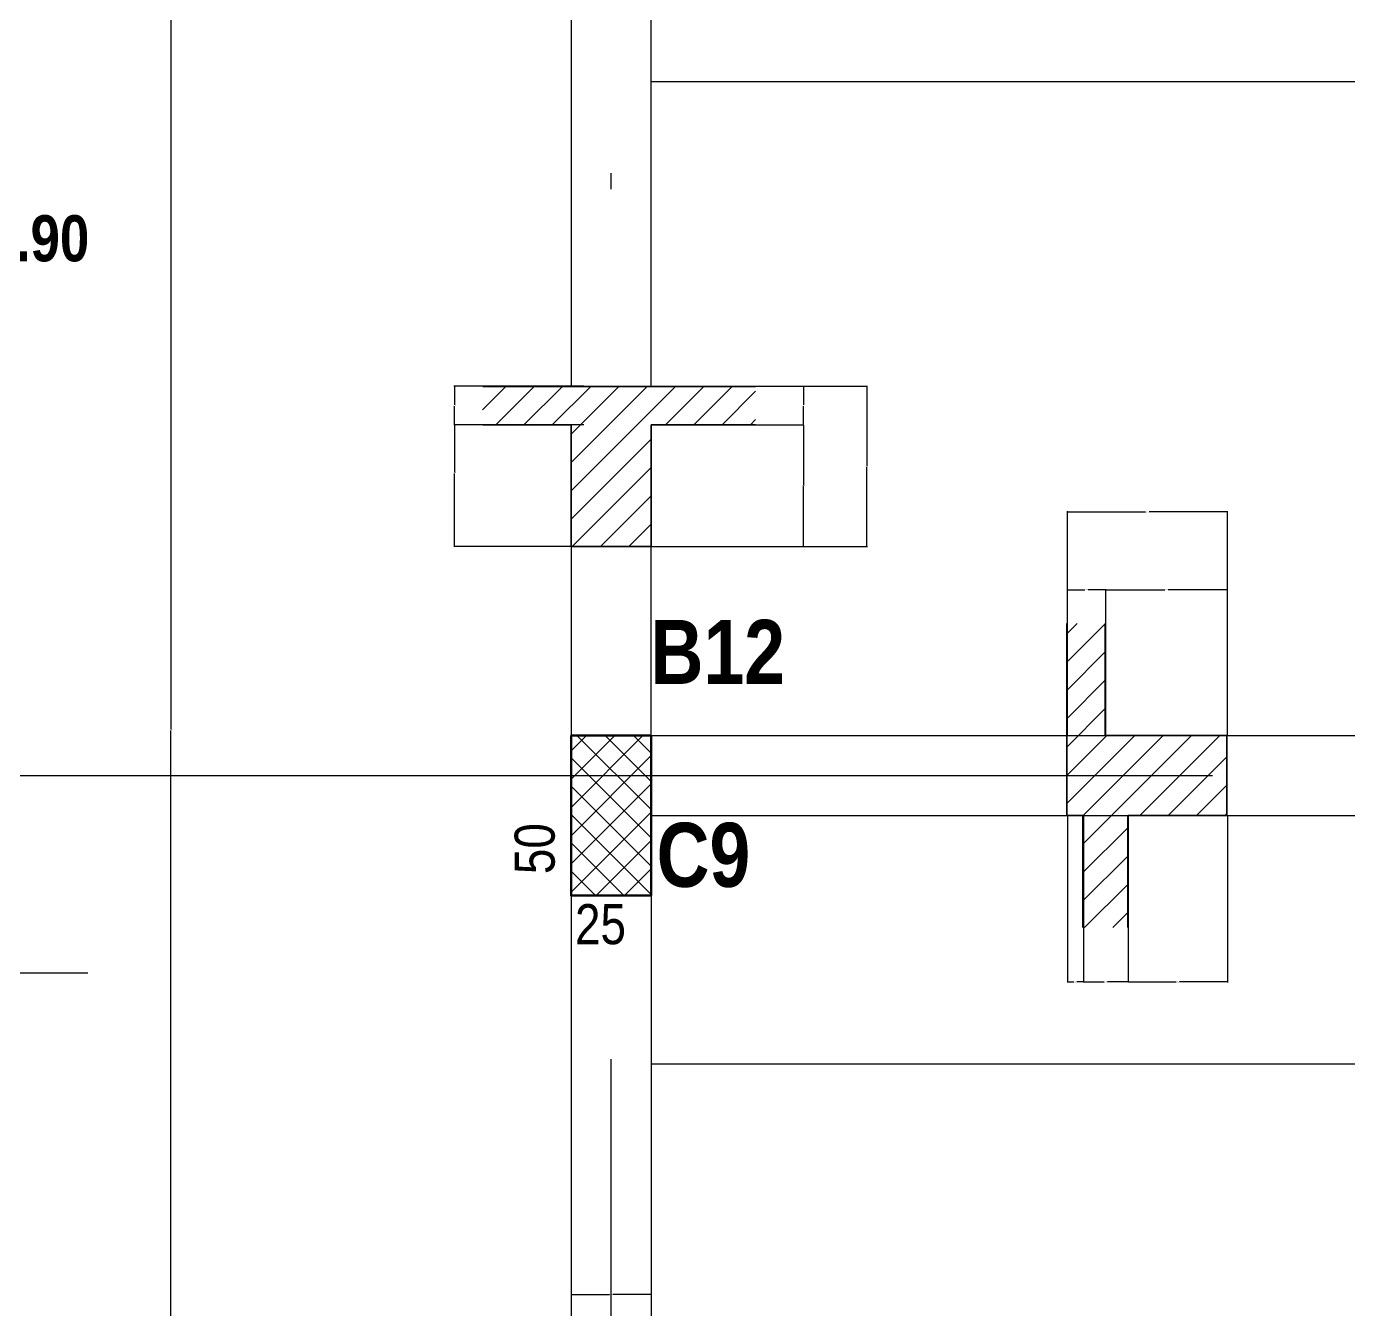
# Model space of a CAD drawing. Header units: millimetres. Extents: x 62 to 4126, y 148 to 2776.
# Drawn here: x 1782.8 to 2195.7, y 1011.4 to 1412 of the extents above; entities that cross this region are included whole.
import ezdxf

# ---------------------------------------------------------------- set-up
doc = ezdxf.new("R2010")
doc.units = ezdxf.units.MM
doc.linetypes.add('DASHDOT', pattern=[25.4, 12.7, -6.35, 0, -6.35])
doc.linetypes.add('Solid Line copy-002', pattern=[1150, 5, -278.333333, 595, -271.666667])
for name, color, linetype, lineweight in [('! Plochi sech', 210, 'Continuous', 25), ('!Armirovka', 210, 'Continuous', 35), ('!Column', 10, 'Continuous', 50), ('!Dimension', 70, 'Continuous', 25), ('!Hatch', 70, 'Continuous', 25), ('035', 30, 'Continuous', 30), ('Osi', 70, 'DASHDOT', 25)]:
    doc.layers.add(name, color=color, linetype=linetype, lineweight=lineweight)
doc.layers.add('text', color=7, linetype='Continuous')
doc.styles.add('GENERATED_STYLE_3', font='ARIALNB.TTF')
doc.styles.get("Standard").update_dxf_attribs({"font": 'arial.ttf'})
doc.dimstyles.get("Standard").update_dxf_attribs({"dimtxt": 2.5, "dimasz": 2.5, "dimexe": 1.25, "dimexo": 0.625, "dimtad": 1, "dimtxsty": 'Standard', "dimcen": 2.5, "dimazin": 3, "dimtfac": 1, "dimtmove": 0, "dimatfit": 3})

# ---------------------------------------------------------------- blocks, each defined once
blk = doc.blocks.new('*D2208')
at = {"layer": '!Dimension', "color": 0, "lineweight": -2}
for p, q in [((1827.84, 1515.66), (1827.73, 1515.66)), ((1827.91, 1515.48), (1827.91, 1192.59)), ((1827.91, 869.34), (1827.91, 1192.23)), ((1827.84, 869.16), (1827.73, 869.16))]:
    blk.add_line(p, q, dxfattribs=at)
at = {"layer": '!Dimension', "color": 0}
for points in [[(1827.94, 1515.48), (1827.88, 1515.48), (1827.91, 1515.66)], [(1827.88, 869.34), (1827.94, 869.34), (1827.91, 869.16)]]:
    blk.add_solid(points, dxfattribs=at)
at = {"layer": 'Defpoints', "color": 0}
for p in [(1827.91, 1515.66), (1827.91, 1515.66), (1827.91, 869.16)]:
    blk.add_point(p, dxfattribs=at)
at = {"layer": '!Dimension', "color": 0, "insert": (1827.91, 1192.41), "char_height": 0.18, "attachment_point": 5}
blk.add_mtext('\\A1;646.5000', dxfattribs=at)
blk = doc.blocks.new('*D2210')
at = {"layer": '!Dimension', "color": 0, "lineweight": -2}
for p, q in [((1952.91, 1141.1), (1952.91, 939.48)), ((1953.09, 939.66), (1964.87, 939.66)), ((1977.73, 939.66), (1965.94, 939.66)), ((1977.91, 939.6), (1977.91, 939.48))]:
    blk.add_line(p, q, dxfattribs=at)
at = {"layer": '!Dimension', "color": 0}
for points in [[(1953.09, 939.69), (1953.09, 939.63), (1952.91, 939.66)], [(1977.73, 939.63), (1977.73, 939.69), (1977.91, 939.66)]]:
    blk.add_solid(points, dxfattribs=at)
at = {"layer": 'Defpoints', "color": 0}
for p in [(1952.91, 1141.16), (1977.91, 939.66), (1977.91, 939.66)]:
    blk.add_point(p, dxfattribs=at)
at = {"layer": '!Dimension', "color": 0, "insert": (1965.41, 939.66), "char_height": 0.18, "attachment_point": 5}
blk.add_mtext('\\A1;25.0000', dxfattribs=at)
blk = doc.blocks.new('*D2238')
at = {"layer": '!Dimension', "color": 0, "lineweight": -2}
for p, q in [((1977.91, 1393.72), (1977.91, 1395.04)), ((1978.09, 1394.86), (2769.23, 1394.86)), ((3842.73, 1394.86), (2770.56, 1394.86)), ((3842.91, 1393.72), (3842.91, 1395.04))]:
    blk.add_line(p, q, dxfattribs=at)
at = {"layer": '!Dimension', "color": 0}
for points in [[(1978.09, 1394.89), (1978.09, 1394.83), (1977.91, 1394.86)], [(3842.73, 1394.83), (3842.73, 1394.89), (3842.91, 1394.86)]]:
    blk.add_solid(points, dxfattribs=at)
at = {"layer": 'Defpoints', "color": 0}
for p in [(1977.91, 1393.66), (3842.91, 1394.86), (3842.91, 1393.66)]:
    blk.add_point(p, dxfattribs=at)
at = {"layer": '!Dimension', "color": 0, "insert": (2769.89, 1394.86), "char_height": 0.18, "attachment_point": 5}
blk.add_mtext('\\A1;1865.0000', dxfattribs=at)
blk = doc.blocks.new('*D2304')
at = {"layer": '! Plochi sech', "color": 0, "lineweight": -2}
for p, q in [((2107.91, 1190.72), (2107.91, 1236.32)), ((2108.09, 1236.14), (2113.38, 1236.14)), ((2119.73, 1236.14), (2114.43, 1236.14)), ((2119.91, 1225.72), (2119.91, 1236.32))]:
    blk.add_line(p, q, dxfattribs=at)
at = {"layer": '! Plochi sech', "color": 0}
for points in [[(2108.09, 1236.17), (2108.09, 1236.11), (2107.91, 1236.14)], [(2119.73, 1236.11), (2119.73, 1236.17), (2119.91, 1236.14)]]:
    blk.add_solid(points, dxfattribs=at)
at = {"layer": 'Defpoints', "color": 0}
for p in [(2119.91, 1236.14), (2119.91, 1225.66), (2107.91, 1190.66)]:
    blk.add_point(p, dxfattribs=at)
at = {"layer": '! Plochi sech', "color": 0, "insert": (2113.91, 1236.14), "char_height": 0.18, "attachment_point": 5}
blk.add_mtext('\\A1;12.0000', dxfattribs=at)
blk = doc.blocks.new('*D2305')
at = {"layer": '! Plochi sech', "color": 0, "lineweight": -2}
for p, q in [((2107.91, 1190.72), (2107.91, 1260.62)), ((2108.09, 1260.44), (2132.37, 1260.44)), ((2157.73, 1260.44), (2133.44, 1260.44)), ((2157.91, 1190.72), (2157.91, 1260.62))]:
    blk.add_line(p, q, dxfattribs=at)
at = {"layer": '! Plochi sech', "color": 0}
for points in [[(2108.09, 1260.47), (2108.09, 1260.41), (2107.91, 1260.44)], [(2157.73, 1260.41), (2157.73, 1260.47), (2157.91, 1260.44)]]:
    blk.add_solid(points, dxfattribs=at)
at = {"layer": 'Defpoints', "color": 0}
for p in [(2157.91, 1260.44), (2107.91, 1190.66), (2157.91, 1190.66)]:
    blk.add_point(p, dxfattribs=at)
at = {"layer": '! Plochi sech', "color": 0, "insert": (2132.91, 1260.44), "char_height": 0.18, "attachment_point": 5}
blk.add_mtext('\\A1;50.0000', dxfattribs=at)
blk = doc.blocks.new('*D2306')
at = {"layer": '! Plochi sech', "color": 0, "lineweight": -2}
for p, q in [((2107.91, 1165.6), (2107.91, 1113.5)), ((2112.91, 1165.6), (2112.91, 1113.5)), ((2108.09, 1113.68), (2109.94, 1113.68)), ((2112.73, 1113.68), (2110.87, 1113.68))]:
    blk.add_line(p, q, dxfattribs=at)
at = {"layer": '! Plochi sech', "color": 0}
for points in [[(2108.09, 1113.71), (2108.09, 1113.65), (2107.91, 1113.68)], [(2112.73, 1113.65), (2112.73, 1113.71), (2112.91, 1113.68)]]:
    blk.add_solid(points, dxfattribs=at)
at = {"layer": 'Defpoints', "color": 0}
for p in [(2107.91, 1165.66), (2112.91, 1165.66), (2112.91, 1113.68)]:
    blk.add_point(p, dxfattribs=at)
at = {"layer": '! Plochi sech', "color": 0, "insert": (2110.41, 1113.68), "char_height": 0.18, "attachment_point": 5}
blk.add_mtext('\\A1;5.0000', dxfattribs=at)
blk = doc.blocks.new('*D2307')
at = {"layer": '! Plochi sech', "color": 0, "lineweight": -2}
for p, q in [((2112.91, 1165.6), (2112.91, 1113.5)), ((2126.91, 1165.6), (2126.91, 1113.5)), ((2113.09, 1113.68), (2119.38, 1113.68)), ((2126.73, 1113.68), (2120.43, 1113.68))]:
    blk.add_line(p, q, dxfattribs=at)
at = {"layer": '! Plochi sech', "color": 0}
for points in [[(2113.09, 1113.71), (2113.09, 1113.65), (2112.91, 1113.68)], [(2126.73, 1113.65), (2126.73, 1113.71), (2126.91, 1113.68)]]:
    blk.add_solid(points, dxfattribs=at)
at = {"layer": 'Defpoints', "color": 0}
for p in [(2112.91, 1165.66), (2126.91, 1165.66), (2126.91, 1113.68)]:
    blk.add_point(p, dxfattribs=at)
at = {"layer": '! Plochi sech', "color": 0, "insert": (2119.91, 1113.68), "char_height": 0.18, "attachment_point": 5}
blk.add_mtext('\\A1;14.0000', dxfattribs=at)
blk = doc.blocks.new('*D2308')
at = {"layer": '! Plochi sech', "color": 0, "lineweight": -2}
for p, q in [((2126.91, 1165.6), (2126.91, 1113.5)), ((2157.91, 1165.6), (2157.91, 1113.5)), ((2127.09, 1113.68), (2141.87, 1113.68)), ((2157.73, 1113.68), (2142.94, 1113.68))]:
    blk.add_line(p, q, dxfattribs=at)
at = {"layer": '! Plochi sech', "color": 0}
for points in [[(2127.09, 1113.71), (2127.09, 1113.65), (2126.91, 1113.68)], [(2157.73, 1113.65), (2157.73, 1113.71), (2157.91, 1113.68)]]:
    blk.add_solid(points, dxfattribs=at)
at = {"layer": 'Defpoints', "color": 0}
for p in [(2126.91, 1165.66), (2157.91, 1165.66), (2157.91, 1113.68)]:
    blk.add_point(p, dxfattribs=at)
at = {"layer": '! Plochi sech', "color": 0, "insert": (2142.41, 1113.68), "char_height": 0.18, "attachment_point": 5}
blk.add_mtext('\\A1;31.0000', dxfattribs=at)
blk = doc.blocks.new('*D2309')
at = {"layer": '! Plochi sech', "color": 0, "lineweight": -2}
for p, q in [((2119.91, 1190.72), (2119.91, 1236.32)), ((2120.09, 1236.14), (2138.37, 1236.14)), ((2157.73, 1236.14), (2139.44, 1236.14)), ((2157.91, 1190.72), (2157.91, 1236.32))]:
    blk.add_line(p, q, dxfattribs=at)
at = {"layer": '! Plochi sech', "color": 0}
for points in [[(2120.09, 1236.17), (2120.09, 1236.11), (2119.91, 1236.14)], [(2157.73, 1236.11), (2157.73, 1236.17), (2157.91, 1236.14)]]:
    blk.add_solid(points, dxfattribs=at)
at = {"layer": 'Defpoints', "color": 0}
for p in [(2157.91, 1236.14), (2119.91, 1190.66), (2157.91, 1190.66)]:
    blk.add_point(p, dxfattribs=at)
at = {"layer": '! Plochi sech', "color": 0, "insert": (2138.91, 1236.14), "char_height": 0.18, "attachment_point": 5}
blk.add_mtext('\\A1;38.0000', dxfattribs=at)
blk = doc.blocks.new('*D2341')
at = {"color": 0, "linetype": 'Continuous', "lineweight": -2}
for p, q in [((1956.84, 1299.66), (1916.32, 1299.66)), ((1916.5, 1299.48), (1916.5, 1293.84)), ((1916.5, 1287.84), (1916.5, 1293.48)), ((1956.84, 1287.66), (1916.32, 1287.66))]:
    blk.add_line(p, q, dxfattribs=at)
at = {"color": 0}
for points in [[(1916.53, 1299.48), (1916.47, 1299.48), (1916.5, 1299.66)], [(1916.47, 1287.84), (1916.53, 1287.84), (1916.5, 1287.66)]]:
    blk.add_solid(points, dxfattribs=at)
at = {"layer": 'Defpoints', "color": 0}
for p in [(1916.5, 1299.66), (1956.91, 1299.66), (1956.91, 1287.66)]:
    blk.add_point(p, dxfattribs=at)
at = {"color": 0, "lineweight": 25, "insert": (1916.5, 1293.66), "char_height": 0.18, "attachment_point": 5}
blk.add_mtext('\\A1;12.0000', dxfattribs=at)
blk = doc.blocks.new('*D2342')
at = {"color": 0, "linetype": 'Continuous', "lineweight": -2}
for p, q in [((1952.84, 1287.66), (1916.32, 1287.66)), ((1916.5, 1287.48), (1916.5, 1272.84)), ((1916.5, 1249.84), (1916.5, 1272.48)), ((1952.84, 1249.66), (1916.32, 1249.66))]:
    blk.add_line(p, q, dxfattribs=at)
at = {"color": 0}
for points in [[(1916.53, 1287.48), (1916.47, 1287.48), (1916.5, 1287.66)], [(1916.47, 1249.84), (1916.53, 1249.84), (1916.5, 1249.66)]]:
    blk.add_solid(points, dxfattribs=at)
at = {"layer": 'Defpoints', "color": 0}
for p in [(1952.91, 1287.66), (1916.5, 1249.66), (1952.91, 1249.66)]:
    blk.add_point(p, dxfattribs=at)
at = {"color": 0, "lineweight": 25, "insert": (1916.5, 1272.66), "char_height": 0.18, "attachment_point": 5}
blk.add_mtext('\\A1;38.0000', dxfattribs=at)
blk = doc.blocks.new('*D2343')
at = {"layer": '! Plochi sech', "color": 0, "lineweight": -2}
for p, q in [((2010.47, 1299.66), (2025.63, 1299.66)), ((2025.45, 1299.48), (2025.45, 1293.84)), ((2025.45, 1287.84), (2025.45, 1293.48)), ((2010.47, 1287.66), (2025.63, 1287.66))]:
    blk.add_line(p, q, dxfattribs=at)
at = {"layer": '! Plochi sech', "color": 0}
for points in [[(2025.48, 1299.48), (2025.42, 1299.48), (2025.45, 1299.66)], [(2025.42, 1287.84), (2025.48, 1287.84), (2025.45, 1287.66)]]:
    blk.add_solid(points, dxfattribs=at)
at = {"layer": 'Defpoints', "color": 0}
for p in [(2010.41, 1299.66), (2010.41, 1287.66), (2025.45, 1287.66)]:
    blk.add_point(p, dxfattribs=at)
at = {"layer": '! Plochi sech', "color": 0, "insert": (2025.45, 1293.66), "char_height": 0.18, "attachment_point": 5}
blk.add_mtext('\\A1;12.0000', dxfattribs=at)
blk = doc.blocks.new('*D2344')
at = {"layer": '! Plochi sech', "color": 0, "lineweight": -2}
for p, q in [((2010.47, 1287.66), (2025.63, 1287.66)), ((2025.45, 1287.48), (2025.45, 1268.84)), ((2025.45, 1249.84), (2025.45, 1268.48)), ((1977.97, 1249.66), (2025.63, 1249.66))]:
    blk.add_line(p, q, dxfattribs=at)
at = {"layer": '! Plochi sech', "color": 0}
for points in [[(2025.48, 1287.48), (2025.42, 1287.48), (2025.45, 1287.66)], [(2025.42, 1249.84), (2025.48, 1249.84), (2025.45, 1249.66)]]:
    blk.add_solid(points, dxfattribs=at)
at = {"layer": 'Defpoints', "color": 0}
for p in [(2010.41, 1287.66), (1977.91, 1249.66), (2025.45, 1249.66)]:
    blk.add_point(p, dxfattribs=at)
at = {"layer": '! Plochi sech', "color": 0, "insert": (2025.45, 1268.66), "char_height": 0.18, "attachment_point": 5}
blk.add_mtext('\\A1;38.0000', dxfattribs=at)
blk = doc.blocks.new('*D2345')
at = {"layer": '! Plochi sech', "color": 0, "lineweight": -2}
for p, q in [((2010.47, 1299.66), (2045.48, 1299.66)), ((2045.3, 1299.48), (2045.3, 1274.84)), ((2045.3, 1249.84), (2045.3, 1274.48)), ((1977.97, 1249.66), (2045.48, 1249.66))]:
    blk.add_line(p, q, dxfattribs=at)
at = {"layer": '! Plochi sech', "color": 0}
for points in [[(2045.33, 1299.48), (2045.27, 1299.48), (2045.3, 1299.66)], [(2045.27, 1249.84), (2045.33, 1249.84), (2045.3, 1249.66)]]:
    blk.add_solid(points, dxfattribs=at)
at = {"layer": 'Defpoints', "color": 0}
for p in [(2010.41, 1299.66), (1977.91, 1249.66), (2045.3, 1249.66)]:
    blk.add_point(p, dxfattribs=at)
at = {"layer": '! Plochi sech', "color": 0, "insert": (2045.3, 1274.66), "char_height": 0.18, "attachment_point": 5}
blk.add_mtext('\\A1;50.0000', dxfattribs=at)
blk = doc.blocks.new('*D2373')
at = {"layer": '!Dimension', "color": 0, "lineweight": -2}
for p, q in [((1977.91, 1166.1), (1977.91, 1087.91)), ((2565.41, 1166.1), (2565.41, 1087.91))]:
    blk.add_line(p, q, dxfattribs=at)
at = {"layer": '!Dimension', "color": 0, "linetype": 'Continuous', "lineweight": -2}
for p, q in [((1978.09, 1088.09), (2271.26, 1088.09)), ((2565.23, 1088.09), (2272.05, 1088.09))]:
    blk.add_line(p, q, dxfattribs=at)
at = {"layer": '!Dimension', "color": 0}
for points in [[(1978.09, 1088.12), (1978.09, 1088.06), (1977.91, 1088.09)], [(2565.23, 1088.06), (2565.23, 1088.12), (2565.41, 1088.09)]]:
    blk.add_solid(points, dxfattribs=at)
at = {"layer": 'Defpoints', "color": 0}
for p in [(1977.91, 1166.16), (2565.41, 1166.16), (2565.41, 1088.09)]:
    blk.add_point(p, dxfattribs=at)
at = {"layer": '!Dimension', "color": 0, "insert": (2271.66, 1088.09), "char_height": 0.18, "attachment_point": 5}
blk.add_mtext('\\A1;587.5', dxfattribs=at)
blk = doc.blocks.new('*D2498')
at = {"layer": '!Dimension', "color": 0, "lineweight": -2}
for p, q in [((1977.91, 1166.1), (1977.91, 1087.91)), ((2565.41, 1166.1), (2565.41, 1087.91))]:
    blk.add_line(p, q, dxfattribs=at)
at = {"layer": '!Dimension', "color": 0, "linetype": 'Continuous', "lineweight": -2}
for p, q in [((1978.09, 1088.09), (2271.26, 1088.09)), ((2565.23, 1088.09), (2272.05, 1088.09))]:
    blk.add_line(p, q, dxfattribs=at)
at = {"layer": '!Dimension', "color": 0}
for points in [[(1978.09, 1088.12), (1978.09, 1088.06), (1977.91, 1088.09)], [(2565.23, 1088.06), (2565.23, 1088.12), (2565.41, 1088.09)]]:
    blk.add_solid(points, dxfattribs=at)
at = {"layer": 'Defpoints', "color": 0}
for p in [(1977.91, 1166.16), (2565.41, 1166.16), (2565.41, 1088.09)]:
    blk.add_point(p, dxfattribs=at)
at = {"layer": '!Dimension', "color": 0, "insert": (2271.66, 1088.09), "char_height": 0.18, "attachment_point": 5}
blk.add_mtext('\\A1;587.5', dxfattribs=at)
blk = doc.blocks.new('*D2569')
at = {"layer": '!Dimension', "color": 0, "lineweight": -2}
for p, q in [((1952.91, 1133.6), (1952.91, 1015.93)), ((1977.91, 1133.6), (1977.91, 1015.93)), ((1953.09, 1016.11), (1964.87, 1016.11)), ((1977.73, 1016.11), (1965.94, 1016.11))]:
    blk.add_line(p, q, dxfattribs=at)
at = {"layer": '!Dimension', "color": 0}
for points in [[(1953.09, 1016.14), (1953.09, 1016.08), (1952.91, 1016.11)], [(1977.73, 1016.08), (1977.73, 1016.14), (1977.91, 1016.11)]]:
    blk.add_solid(points, dxfattribs=at)
at = {"layer": 'Defpoints', "color": 0}
for p in [(1952.91, 1133.66), (1977.91, 1133.66), (1977.91, 1016.11)]:
    blk.add_point(p, dxfattribs=at)
at = {"layer": '!Dimension', "color": 0, "insert": (1965.41, 1016.11), "char_height": 0.18, "attachment_point": 5}
blk.add_mtext('\\A1;25.0000', dxfattribs=at)

msp = doc.modelspace()

# ---------------------------------------------------------------- hatches: boundary and pattern name
at = {"layer": '!Hatch'}
h = msp.add_hatch(dxfattribs=at)
h.set_pattern_fill('ANSI37', color=256, scale=50)
h.set_pattern_definition([(45, (-894544.7005, -493471.8046), (-4.419417382, 4.419417382), []), (135, (-894544.7005, -493471.8046), (-4.419417382, -4.419417382), [])])
h.paths.add_polyline_path([(1965.413, 1190.637), (1952.913, 1190.637), (1952.913, 1165.635), (1965.413, 1165.637)])
h.paths.add_polyline_path([(1977.913, 1190.637), (1965.413, 1190.637), (1965.413, 1165.637), (1977.913, 1165.639)])
h.paths.add_polyline_path([(1965.413, 1165.637), (1965.413, 1142.857), (1977.913, 1142.857), (1977.913, 1165.639)])
h.paths.add_polyline_path([(1965.413, 1165.637), (1952.913, 1165.635), (1952.913, 1142.857), (1965.413, 1142.857)])
h.paths.add_polyline_path([(1965.413, 1142.857), (1952.913, 1142.857), (1952.913, 1140.637), (1965.413, 1140.637)])
h.paths.add_polyline_path([(1977.913, 1142.857), (1965.413, 1142.857), (1965.413, 1140.637), (1977.913, 1140.637)])
at = {"linetype": 'Continuous', "lineweight": 20}
h = msp.add_hatch(dxfattribs=at)
h.set_pattern_fill('ANSI31', scale=50, style=0)
h.set_pattern_definition([(45, (-892395.603, -495360.454), (-4.419417382, 4.419417382), [])])
h.paths.add_polyline_path([(1977.913, 1287.646), (2010.542, 1287.646), (2010.542, 1299.646), (1925.199, 1299.646), (1925.199, 1287.646), (1952.913, 1287.646), (1952.913, 1249.646), (1977.913, 1249.646)])
h = msp.add_hatch(dxfattribs=at)
h.set_pattern_fill('ANSI31', scale=50, style=0)
h.set_pattern_definition([(45, (-881535.0774, -482869.77), (-4.419417382, 4.419417382), [])])
h.paths.add_polyline_path([(2119.755, 1225.63), (2107.755, 1225.63), (2107.755, 1190.63), (2107.755, 1190.63), (2107.755, 1165.63), (2157.755, 1165.63), (2157.755, 1190.63), (2119.755, 1190.63)])
h.paths.add_polyline_path([(2157.755, 1165.63), (2112.755, 1165.63), (2112.755, 1130.63), (2126.755, 1130.63), (2126.755, 1165.63), (2157.755, 1165.63)])

# ---------------------------------------------------------------- linework, layer by layer
at = {"layer": '!Armirovka', "color": 2}
msp.add_line((1977.913, 1190.637), (1977.913, 1178.137), dxfattribs=at)
at = {"layer": '!Column'}
msp.add_lwpolyline([(1952.913, 1190.637), (1952.913, 1140.637), (1977.913, 1140.637), (1977.913, 1190.637)], close=True, dxfattribs=at)
at = {"color": 3, "linetype": 'Continuous', "lineweight": 35}
for p, q in [((1925.285, 1299.646), (2010.542, 1299.646)), ((1925.285, 1287.646), (1952.913, 1287.646)), ((1952.913, 1287.646), (1952.913, 1249.646)), ((1977.913, 1287.646), (2010.542, 1287.646)), ((1977.913, 1287.646), (1977.913, 1249.646)), ((1952.913, 1249.646), (1977.913, 1249.646)), ((2107.755, 1190.63), (2107.755, 1225.63)), ((2119.755, 1190.63), (2119.755, 1225.63)), ((2107.755, 1165.63), (2107.755, 1190.63)), ((2107.755, 1190.63), (2107.755, 1190.63)), ((2157.755, 1190.63), (2119.755, 1190.63)), ((2157.755, 1165.63), (2157.755, 1190.63)), ((2107.755, 1165.63), (2112.755, 1165.63)), ((2112.755, 1130.63), (2112.755, 1165.63)), ((2126.755, 1130.63), (2126.755, 1165.63)), ((2157.755, 1165.63), (2126.755, 1165.63))]:
    msp.add_line(p, q, dxfattribs=at)
at = {"color": 4, "linetype": 'Continuous', "lineweight": 25}
msp.add_line((1780.158, 1116.533), (1801.981, 1116.533), dxfattribs=at)
at = {"layer": '035'}
for p, q in [((1952.915, 1503.41), (1952.913, 1299.646)), ((1977.913, 1299.646), (1977.915, 1503.41)), ((1952.913, 1287.646), (1952.913, 1170.905)), ((1977.913, 1170.905), (1977.913, 1287.646)), ((1952.913, 1190.637), (3538.913, 1190.637)), ((1977.913, 1165.637), (3538.913, 1165.637)), ((1952.913, 1140.911), (1952.913, 910.638)), ((1977.913, 1140.911), (1977.9, 994.17))]:
    msp.add_line(p, q, dxfattribs=at)
at = {"layer": 'Osi', "linetype": 'Solid Line copy-002', "lineweight": 25}
for p, q in [((1965.413, 211.257), (1965.413, 2654.348)), ((124.878, 1178.137), (4062.963, 1178.137))]:
    msp.add_line(p, q, dxfattribs=at)

# ---------------------------------------------------------------- texts
at = {"layer": 'text', "color": 6, "linetype": 'Continuous', "lineweight": 5, "attachment_point": 2, "style": 'GENERATED_STYLE_3'}
for s, insert, char_height in [('+2.90', (1781.54, 1353.071), 14.4), ('C9', (1994.239, 1163.369), 20), ('{\\fArial Narrow|b0|i0|c204|p34;25}', (1962.086, 1137.967), 12.5)]:
    msp.add_mtext(s, dxfattribs=dict(at, insert=insert, char_height=char_height))
at = {"layer": 'text', "color": 3, "linetype": 'Continuous', "lineweight": 5, "insert": (1998.733, 1226.726), "char_height": 20, "attachment_point": 2, "style": 'GENERATED_STYLE_3'}
msp.add_mtext('B12', dxfattribs=at)
at = {"layer": 'text', "color": 6, "linetype": 'Continuous', "lineweight": 5, "insert": (1935.269, 1155.3), "char_height": 12.5, "attachment_point": 2, "rotation": 90, "style": 'GENERATED_STYLE_3'}
msp.add_mtext('{\\fArial Narrow|b0|i0|c204|p34;50}', dxfattribs=at)

# ---------------------------------------------------------------- dimensions: what is measured, and where the dimension line sits
at = {"layer": '! Plochi sech'}
for base, p1, p2, picture, middle in [((2045.299, 1249.66), (2010.405, 1299.66), (1977.905, 1249.66), '*D2345', (2045.299, 1274.66)), ((2025.449, 1287.66), (2010.405, 1299.66), (2010.405, 1287.66), '*D2343', (2025.449, 1293.66)), ((2025.449, 1249.66), (2010.405, 1287.66), (1977.905, 1249.66), '*D2344', (2025.449, 1268.66))]:
    dim = msp.add_linear_dim(base=base, p1=p1, p2=p2, angle=90, dimstyle='Standard', dxfattribs=at)
    dim.commit()
    dim.dimension.update_dxf_attribs({"geometry": picture, "text_midpoint": middle})
for base, p1, p2, picture, middle in [((2157.905, 1260.443), (2107.905, 1190.66), (2157.905, 1190.66), '*D2305', (2132.905, 1260.443)), ((2119.905, 1236.143), (2107.905, 1190.66), (2119.905, 1225.66), '*D2304', (2113.905, 1236.143)), ((2157.905, 1236.143), (2119.905, 1190.66), (2157.905, 1190.66), '*D2309', (2138.905, 1236.143)), ((2112.905, 1113.684), (2107.905, 1165.66), (2112.905, 1165.66), '*D2306', (2110.405, 1113.684)), ((2126.905, 1113.684), (2112.905, 1165.66), (2126.905, 1165.66), '*D2307', (2119.905, 1113.684)), ((2157.905, 1113.684), (2126.905, 1165.66), (2157.905, 1165.66), '*D2308', (2142.405, 1113.684))]:
    dim = msp.add_linear_dim(base=base, p1=p1, p2=p2, dimstyle='Standard', dxfattribs=at)
    dim.commit()
    dim.dimension.update_dxf_attribs({"geometry": picture, "text_midpoint": middle})
at = {"layer": '!Dimension'}
dim = msp.add_linear_dim(base=(1827.905, 1515.66), p1=(1827.905, 869.16), p2=(1827.905, 1515.66), angle=90, dimstyle='Standard', dxfattribs=at)
dim.commit()
dim.dimension.update_dxf_attribs({"geometry": '*D2208', "text_midpoint": (1827.905, 1192.41)})
dim = msp.add_linear_dim(base=(3842.905, 1394.858), p1=(1977.905, 1393.66), p2=(3842.905, 1393.66), dimstyle='Standard', dxfattribs=at)
dim.commit()
dim.dimension.update_dxf_attribs({"geometry": '*D2238', "text_midpoint": (2769.894, 1394.858), "dimtype": 160})
for picture in ['*D2373', '*D2498']:
    dim = msp.add_linear_dim(base=(2565.405, 1088.089), p1=(1977.905, 1166.16), p2=(2565.405, 1166.16), dimstyle='Standard', override={"dimdec": 1}, dxfattribs=at)
    dim.commit()
    dim.dimension.update_dxf_attribs({"geometry": picture, "text_midpoint": (2271.655, 1088.089)})
for base, p1, p2, picture, middle in [((1977.905, 939.66), (1952.905, 1141.16), (1977.905, 939.66), '*D2210', (1965.405, 939.66)), ((1977.905, 1016.114), (1952.905, 1133.66), (1977.905, 1133.66), '*D2569', (1965.405, 1016.114))]:
    dim = msp.add_linear_dim(base=base, p1=p1, p2=p2, dimstyle='Standard', dxfattribs=at)
    dim.commit()
    dim.dimension.update_dxf_attribs({"geometry": picture, "text_midpoint": middle})
at = {"color": 7, "linetype": 'Continuous', "lineweight": 25}
for base, p1, p2, picture, middle in [((1916.499, 1299.66), (1956.905, 1287.66), (1956.905, 1299.66), '*D2341', (1916.499, 1293.66)), ((1916.499, 1249.66), (1952.905, 1287.66), (1952.905, 1249.66), '*D2342', (1916.499, 1272.66))]:
    dim = msp.add_linear_dim(base=base, p1=p1, p2=p2, angle=90, dimstyle='Standard', dxfattribs=at)
    dim.commit()
    dim.dimension.update_dxf_attribs({"geometry": picture, "text_midpoint": middle, "dimtype": 160})

doc.saveas('drawing.dxf')
